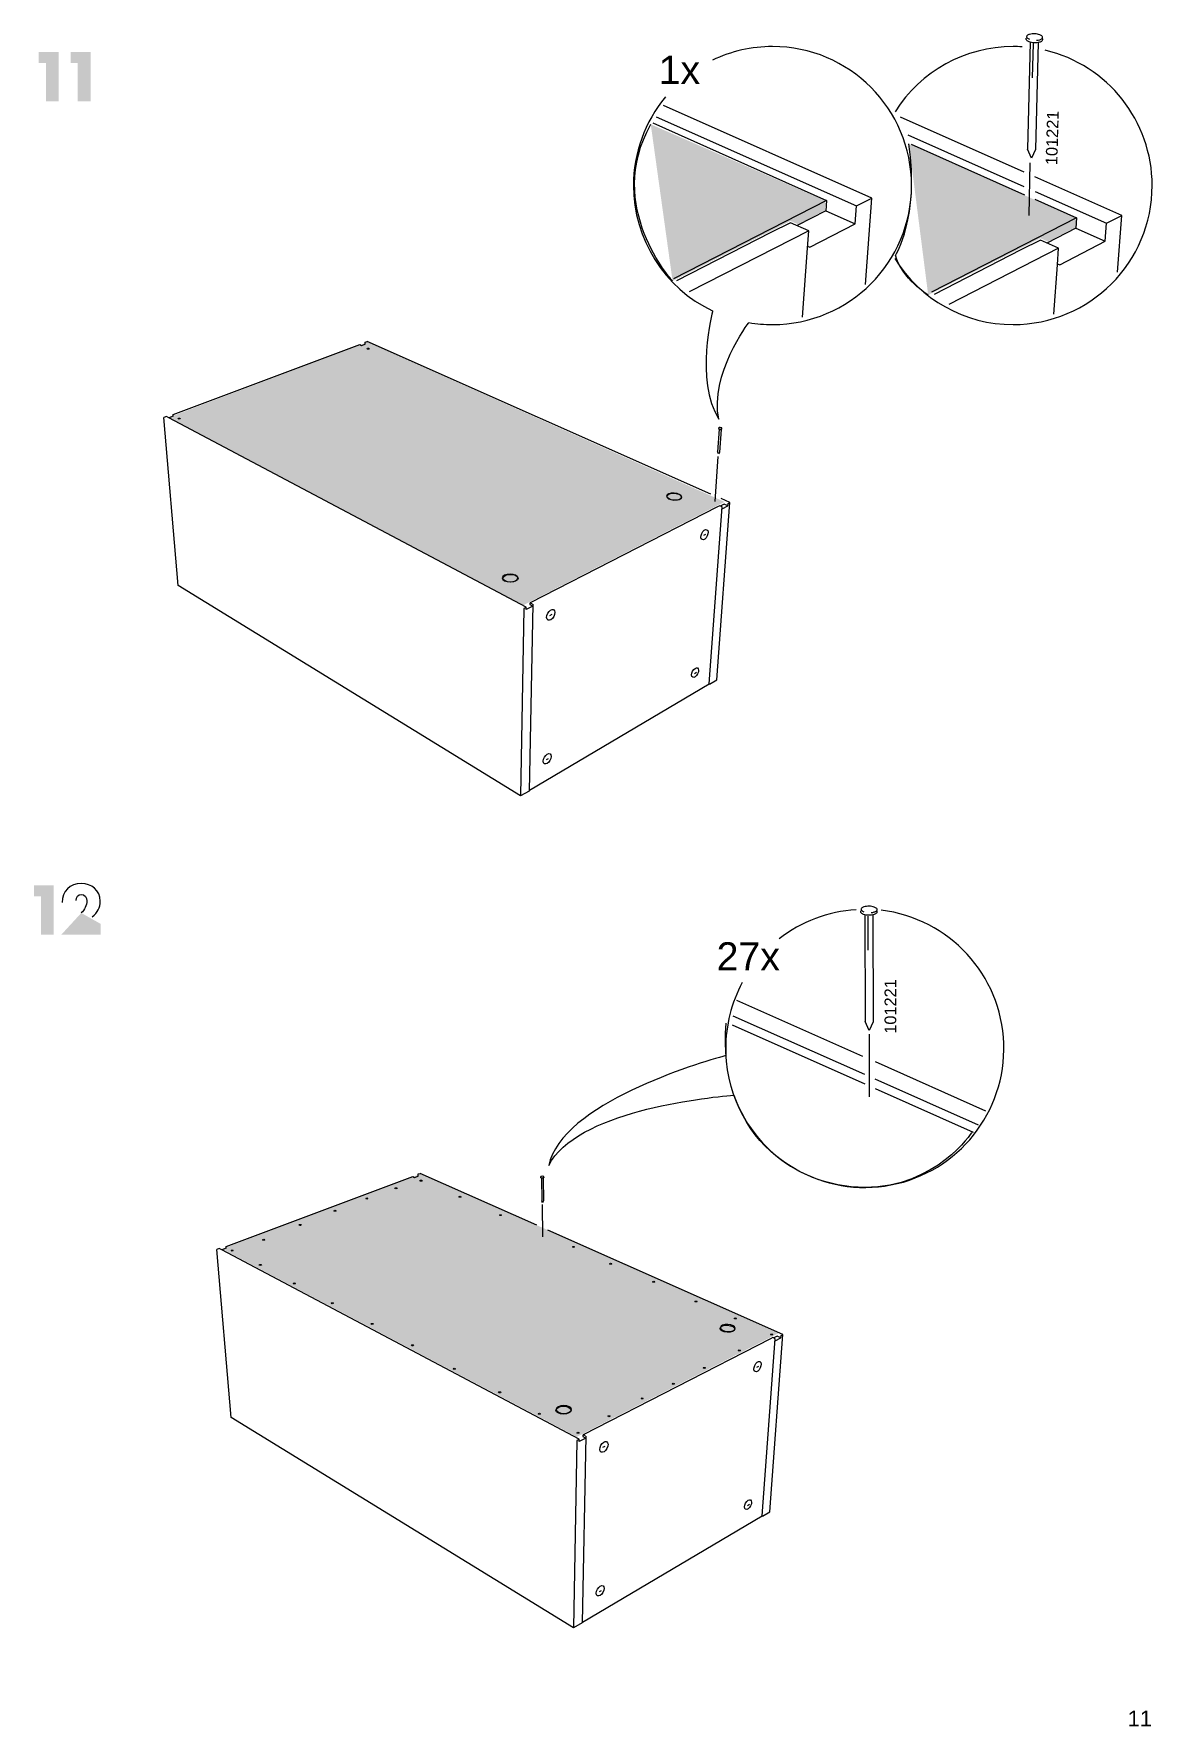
# Model space of a CAD drawing. Header units: metres. Extents: x -8.4 to 7.9, y -3.9 to 2.
# Drawn here: x 1.02 to 1.784, y -1.465 to -0.31 of the extents above; entities that cross this region are included whole.
import ezdxf

# ---------------------------------------------------------------- set-up
doc = ezdxf.new("R2010")
doc.units = ezdxf.units.M
doc.header["$MEASUREMENT"] = 0
doc.layers.add('PDF9_Geometry_Num_Penna__2', color=7, linetype='Continuous', lineweight=18, true_color=0xc6c8ca)
doc.layers.add('PDF9_Solid Fills_Num_Penna__2', color=7, linetype='Continuous', lineweight=18, true_color=0xc6c8ca)
doc.layers.add('PDF9_Geometry_Num_Penna__7', color=7, linetype='Continuous', lineweight=18)
doc.layers.add('PDF9_Text_Num_Penna__7', color=7, linetype='Continuous', lineweight=18)
doc.styles.add('GENERATED_STYLE_2', font='')
doc.styles.get('GENERATED_STYLE_2').set_extended_font_data('Arial')

msp = doc.modelspace()

# ---------------------------------------------------------------- hatches: boundary and pattern name
at = {"layer": 'PDF9_Geometry_Num_Penna__2', "linetype": 'Continuous', "lineweight": 18, "true_color": 0xc6c8ca}
for points in [[(1.4413, -0.3713), (1.4562, -0.4783), (1.5367, -0.4373), (1.542, -0.4396), (1.5604, -0.4299), (1.5605, -0.4235)], [(1.6176, -0.3846), (1.6308, -0.4879), (1.7074, -0.4491), (1.7126, -0.4514), (1.7314, -0.4417), (1.7316, -0.4353)]]:
    msp.add_hatch(color=9, dxfattribs=at).paths.add_polyline_path(points)
at = {"layer": 'PDF9_Geometry_Num_Penna__7', "linetype": 'Continuous', "lineweight": 18}
for points in [[(1.0282, -0.3294), (1.0282, -0.3557), (1.0369, -0.3557), (1.0369, -0.322), (1.0233, -0.322), (1.0233, -0.3294)], [(1.0499, -0.3294), (1.0499, -0.3557), (1.0586, -0.3557), (1.0586, -0.322), (1.045, -0.322), (1.045, -0.3294)], [(1.0247, -0.8986), (1.0247, -0.9249), (1.0335, -0.9249), (1.0335, -0.8912), (1.0199, -0.8912), (1.0199, -0.8986)], [(1.0487, -0.9014, 0.044251), (1.0488, -0.9028)], [(1.0523, -0.91), (1.0386, -0.9249), (1.0656, -0.9249), (1.0656, -0.9175)]]:
    msp.add_hatch(color=7, dxfattribs=at).paths.add_polyline_path(points)
at = {"layer": 'PDF9_Solid Fills_Num_Penna__2', "linetype": 'Continuous', "lineweight": 18, "true_color": 0xc6c8ca}
for points in [[(1.4917, -0.6292), (1.354, -0.6999), (1.1118, -0.5716), (1.2478, -0.5201)], [(1.5285, -1.1971), (1.3908, -1.2678), (1.1485, -1.1395), (1.2846, -1.088)]]:
    msp.add_hatch(color=9, dxfattribs=at).paths.add_polyline_path(points)

# ---------------------------------------------------------------- linework, layer by layer
at = {"layer": 'PDF9_Geometry_Num_Penna__7', "color": 7, "linetype": 'Continuous', "lineweight": 18, "flags": 128}
for points in [[(1.7048, -0.3139, 0.047251), (1.707, -0.3136, 0.115176), (1.7087, -0.3127, 0.428253), (1.7087, -0.3113, 0.114664), (1.7071, -0.3102, 0.077228), (1.7036, -0.3095, 0.078394), (1.7, -0.3099, 0.116333), (1.6983, -0.3108, 0.203711), (1.698, -0.3115)], [(1.5083, -0.5067, 0.042784), (1.5245, -0.5081, 0.999997), (1.5245, -0.3182, 0.112865), (1.4834, -0.3275)], [(1.608, -0.463, 0.260396), (1.6888, -0.5081, 0.414212), (1.7838, -0.4131, 0.347551), (1.7107, -0.3207)], [(1.6949, -0.3184, 0.015694), (1.6888, -0.3182, 0.258331), (1.6083, -0.3627)], [(1.7088, -0.313), (1.7088, -0.3137, -0.208328), (1.7085, -0.3144, -0.114862), (1.7068, -0.3153, -0.078737), (1.7033, -0.3157, -0.077348), (1.6997, -0.315, -0.113325), (1.6981, -0.314, -0.20193), (1.6978, -0.3133), (1.6978, -0.3125)], [(1.4513, -0.3526, 0.175148), (1.4295, -0.4131, 0.288706), (1.4835, -0.4988)], [(1.4899, -0.5789, 0.109908), (1.4896, -0.5786, 0.156412), (1.488, -0.5785, 0.120228), (1.4877, -0.5787)], [(1.4879, -0.5796, 0.156679), (1.4895, -0.5797, 0.116318), (1.4898, -0.5795)], [(1.489, -0.5794, 0.048041), (1.4895, -0.5793, 0.116915), (1.4899, -0.5792)], [(1.5958, -0.9087), (1.5958, -0.9095, -0.207079), (1.5955, -0.9101, -0.115841), (1.5939, -0.9111, -0.07838), (1.5903, -0.9116, -0.077398), (1.5867, -0.911, -0.113182), (1.5851, -0.91, -0.200777), (1.5848, -0.9093), (1.5848, -0.9086)], [(1.5919, -0.9098, 0.04751), (1.594, -0.9093, 0.116437), (1.5957, -0.9084, 0.426561), (1.5957, -0.907, 0.114555), (1.594, -0.906, 0.077598), (1.5905, -0.9054, 0.078086), (1.5869, -0.9059, 0.117368), (1.5852, -0.9069, 0.427764), (1.5853, -0.9082, 0.114025), (1.5869, -0.9092)], [(1.5038, -0.9576, 0.124426), (1.4925, -1.0025, 0.012638), (1.4926, -1.0074)], [(1.3675, -1.0908, 0.046246), (1.368, -1.0907, 0.115836), (1.3683, -1.0905, 0.428897), (1.3683, -1.0902, 0.116484), (1.368, -1.09, 0.157316), (1.3664, -1.09, 0.118803), (1.3661, -1.0902, 0.202298), (1.366, -1.0903)], [(1.3683, -1.0905), (1.3683, -1.0907, -0.222376), (1.3683, -1.0908, -0.116001), (1.3679, -1.091, -0.15952), (1.3664, -1.091, -0.115722), (1.3661, -1.0908)]]:
    msp.add_lwpolyline(points, format="xyb", dxfattribs=at)
for points in [[(1.7005, -0.3153), (1.6987, -0.3882)], [(1.7025, -0.3162), (1.7019, -0.3395)], [(1.706, -0.3155), (1.7042, -0.3884)], [(1.4451, -0.3661), (1.5819, -0.427)], [(1.5879, -0.4807), (1.5923, -0.4217), (1.4501, -0.3585)], [(1.6963, -0.4039), (1.612, -0.3665)], [(1.4427, -0.3704), (1.5614, -0.4233)], [(1.617, -0.3785), (1.6962, -0.4138)], [(1.6191, -0.3848), (1.6966, -0.4194)], [(1.7013, -0.3944), (1.6987, -0.3882)], [(1.7042, -0.3884), (1.7013, -0.3944)], [(1.6998, -0.4337), (1.7004, -0.3976)], [(1.7631, -0.4336), (1.7037, -0.4072)], [(1.5614, -0.4233), (1.4569, -0.4768)], [(1.5614, -0.4233), (1.5609, -0.4303), (1.581, -0.4393)], [(1.581, -0.4393), (1.5819, -0.427)], [(1.5819, -0.427), (1.5923, -0.4217)], [(1.7036, -0.4225), (1.7322, -0.4352)], [(1.7038, -0.4171), (1.7527, -0.4389)], [(1.5368, -0.4385), (1.5234, -0.4452)], [(1.5492, -0.444), (1.5368, -0.4385)], [(1.5609, -0.4303), (1.5412, -0.4405)], [(1.7322, -0.4352), (1.633, -0.486)], [(1.7322, -0.4352), (1.7317, -0.4422), (1.7518, -0.4512)], [(1.7518, -0.4512), (1.7527, -0.4389)], [(1.7527, -0.4389), (1.7631, -0.4336)], [(1.7602, -0.4724), (1.7631, -0.4336)], [(1.5234, -0.4452), (1.4589, -0.4783)], [(1.5492, -0.444), (1.4676, -0.4858)], [(1.5483, -0.4558), (1.5492, -0.444)], [(1.5499, -0.4553), (1.581, -0.4393)], [(1.7075, -0.4504), (1.6942, -0.4571)], [(1.7199, -0.4559), (1.7075, -0.4504)], [(1.7317, -0.4422), (1.7119, -0.4524)], [(1.5449, -0.5031), (1.5483, -0.4558)], [(1.5484, -0.4546), (1.5499, -0.4553)], [(1.6942, -0.4571), (1.635, -0.4875)], [(1.7199, -0.4559), (1.6449, -0.4944)], [(1.7191, -0.4674), (1.7199, -0.4559)], [(1.7207, -0.4672), (1.7518, -0.4512)], [(1.7167, -0.5011), (1.7191, -0.4674)], [(1.7192, -0.4665), (1.7207, -0.4672)], [(1.2437, -0.5224), (1.2463, -0.5214), (1.2463, -0.5201)], [(1.2463, -0.5201), (1.2475, -0.5196)], [(1.4823, -0.6239), (1.2475, -0.5196)], [(1.115, -0.5696), (1.2425, -0.5218), (1.2437, -0.5223)], [(1.1104, -0.5709), (1.1088, -0.5715)], [(1.1184, -0.6864), (1.1088, -0.5715)], [(1.3561, -0.7012), (1.112, -0.5718), (1.1104, -0.5709)], [(1.115, -0.5707), (1.112, -0.5718)], [(1.1151, -0.5706), (1.115, -0.5696)], [(1.4881, -0.5796), (1.487, -0.5951)], [(1.4876, -0.579), (1.4876, -0.5792)], [(1.4893, -0.5797), (1.4882, -0.5952)], [(1.4899, -0.5792), (1.4899, -0.5794)], [(1.4854, -0.6289), (1.4874, -0.5982)], [(1.4875, -0.5964), (1.487, -0.5951)], [(1.4882, -0.5952), (1.4875, -0.5964)], [(1.4868, -0.6326), (1.3589, -0.6981)], [(1.4811, -0.7535), (1.4814, -0.7537), (1.4864, -0.7508), (1.4954, -0.6297)], [(1.4813, -0.7534), (1.49, -0.6325)], [(1.4885, -0.6318), (1.4868, -0.6326)], [(1.49, -0.6325), (1.4885, -0.6318)], [(1.494, -0.6319), (1.4915, -0.6308), (1.4892, -0.632)], [(1.4954, -0.6297), (1.4893, -0.627)], [(1.4899, -0.6338), (1.4901, -0.6339)], [(1.4901, -0.6339), (1.494, -0.6319)], [(1.494, -0.6319), (1.4941, -0.6304)], [(1.4941, -0.6304), (1.4954, -0.6297)], [(1.4775, -0.652), (1.4789, -0.6513)], [(1.3524, -0.8301), (1.1184, -0.6864)], [(1.3545, -0.702), (1.3524, -0.8301)], [(1.3561, -0.7012), (1.3545, -0.702)], [(1.3586, -0.6993), (1.3607, -0.7004), (1.3561, -0.7028), (1.3561, -0.7012)], [(1.3607, -0.6991), (1.3582, -0.8267)], [(1.3605, -0.699), (1.3589, -0.6981)], [(1.3589, -0.6992), (1.3589, -0.6981)], [(1.3724, -0.7068), (1.3739, -0.706)], [(1.4712, -0.7464), (1.4726, -0.7456)], [(1.3585, -0.8261), (1.4813, -0.7534)], [(1.3701, -0.8052), (1.3715, -0.8044)], [(1.3582, -0.8267), (1.3524, -0.8301)], [(1.5876, -0.9113), (1.5878, -0.9842)], [(1.5896, -0.9121), (1.5896, -0.9354)], [(1.5931, -0.9113), (1.5933, -0.9843)], [(1.5862, -1.008), (1.5, -0.9697)], [(1.4973, -0.9802), (1.5872, -1.0202)], [(1.497, -0.9865), (1.5875, -1.0268)], [(1.5906, -0.9903), (1.5878, -0.9842)], [(1.5933, -0.9843), (1.5906, -0.9903)], [(1.5908, -1.0356), (1.5908, -0.9929)], [(1.6702, -1.0453), (1.5948, -1.0118)], [(1.5943, -1.0233), (1.6649, -1.0548)], [(1.5945, -1.0299), (1.6616, -1.0598)], [(1.1512, -1.1379), (1.2787, -1.0901), (1.2799, -1.0906)], [(1.2799, -1.0907), (1.2825, -1.0897), (1.2825, -1.0883)], [(1.2825, -1.0883), (1.2837, -1.0879)], [(1.3635, -1.1233), (1.2837, -1.0879)], [(1.366, -1.0905), (1.366, -1.0907)], [(1.3666, -1.0911), (1.3668, -1.1066)], [(1.3678, -1.0911), (1.368, -1.1066)], [(1.3674, -1.1079), (1.3668, -1.1066)], [(1.3676, -1.1313), (1.3674, -1.1092)], [(1.368, -1.1066), (1.3674, -1.1079)], [(1.5316, -1.198), (1.371, -1.1267)], [(1.1466, -1.1392), (1.145, -1.1398)], [(1.1546, -1.2547), (1.145, -1.1398)], [(1.1482, -1.1401), (1.1466, -1.1392)], [(1.1512, -1.139), (1.1482, -1.1401)], [(1.3923, -1.2695), (1.1482, -1.1401)], [(1.1513, -1.1389), (1.1512, -1.1379)], [(1.523, -1.2009), (1.3951, -1.2664)], [(1.5173, -1.3218), (1.5176, -1.322), (1.5226, -1.3191), (1.5316, -1.198)], [(1.5175, -1.3217), (1.5262, -1.2008)], [(1.5247, -1.2001), (1.523, -1.2009)], [(1.5262, -1.2008), (1.5247, -1.2001)], [(1.5302, -1.2002), (1.5277, -1.1991), (1.5254, -1.2003)], [(1.5261, -1.2021), (1.5263, -1.2022)], [(1.5263, -1.2022), (1.5302, -1.2002)], [(1.5302, -1.2002), (1.5303, -1.1987)], [(1.5303, -1.1987), (1.5316, -1.198)], [(1.5137, -1.2203), (1.5151, -1.2195)], [(1.3886, -1.3984), (1.1546, -1.2547)], [(1.3907, -1.2703), (1.3886, -1.3984)], [(1.3923, -1.2695), (1.3907, -1.2703)], [(1.3948, -1.2676), (1.3969, -1.2687), (1.3923, -1.2711), (1.3923, -1.2695)], [(1.3969, -1.2674), (1.3944, -1.395)], [(1.3967, -1.2672), (1.3951, -1.2664)], [(1.3951, -1.2675), (1.3951, -1.2664)], [(1.4086, -1.275), (1.4101, -1.2743)], [(1.5074, -1.3147), (1.5088, -1.3139)], [(1.3947, -1.3944), (1.5175, -1.3217)], [(1.4063, -1.3735), (1.4077, -1.3727)], [(1.3944, -1.395), (1.3886, -1.3984)]]:
    msp.add_lwpolyline(points, dxfattribs=at)
at = {"layer": 'PDF9_Geometry_Num_Penna__7', "color": 7, "linetype": 'Continuous', "lineweight": 18}
for centre, radius, start, end in [((1.7014, -0.3092), 0.00427, 224.1835, 250.1377), ((1.4884, -0.5783), 0.000952, 221.9384, 246.7435), ((1.5875, -1.0025), 0.095, 199.6398, 83.2487), ((1.5873, -1.0021), 0.0945, 93.4624, 128.1133), ((1.3667, -1.0898), 0.000926, 226.8473, 252.3697)]:
    msp.add_arc(centre, radius, start, end, dxfattribs=at)
for centre, major_axis, ratio in [((1.478, -0.6516), (0.00161, 0.00341), 0.545386), ((1.373, -0.7064), (0.00188, 0.00357), 0.586095), ((1.4716, -0.7458), (0.00167, 0.00321), 0.52628), ((1.3706, -0.8047), (0.00194, 0.00336), 0.557272), ((1.5142, -1.2199), (0.00161, 0.00341), 0.545176), ((1.4093, -1.2747), (0.00188, 0.00357), 0.586501), ((1.5078, -1.3141), (0.00167, 0.00321), 0.525841), ((1.4068, -1.373), (0.00194, 0.00336), 0.557246)]:
    msp.add_ellipse(centre, major_axis=major_axis, ratio=ratio, dxfattribs=at)
for points in [[(1.698, -0.3115), (1.698, -0.3118), (1.6981, -0.312), (1.6983, -0.3122)], [(1.4562, -0.4783), (1.4562, -0.4783), (1.4097, -0.4277), (1.4413, -0.3713)], [(1.6085, -0.4607), (1.6085, -0.4607), (1.625, -0.4351), (1.6176, -0.3846)], [(1.6308, -0.4879), (1.6308, -0.4879), (1.6126, -0.4767), (1.6085, -0.4607)], [(1.4835, -0.4988), (1.4835, -0.4988), (1.471, -0.5462), (1.4878, -0.5728)], [(1.4878, -0.5728), (1.4814, -0.5425), (1.5083, -0.5067), (1.5083, -0.5067)], [(1.2475, -0.5246), (1.2475, -0.5244), (1.2478, -0.5242), (1.2482, -0.5242)], [(1.2482, -0.5249), (1.2478, -0.5249), (1.2475, -0.5248), (1.2475, -0.5246)], [(1.2482, -0.5242), (1.2486, -0.5242), (1.249, -0.5244), (1.249, -0.5246)], [(1.249, -0.5246), (1.249, -0.5248), (1.2486, -0.5249), (1.2482, -0.5249)], [(1.1184, -0.5724), (1.1184, -0.5722), (1.1187, -0.572), (1.1191, -0.572)], [(1.1191, -0.5727), (1.1187, -0.5727), (1.1184, -0.5725), (1.1184, -0.5724)], [(1.1191, -0.572), (1.1195, -0.572), (1.1199, -0.5722), (1.1199, -0.5724)], [(1.1199, -0.5724), (1.1199, -0.5725), (1.1195, -0.5727), (1.1191, -0.5727)], [(1.4877, -0.5787), (1.4877, -0.5787), (1.4876, -0.5788), (1.4876, -0.5788)], [(1.4876, -0.5788), (1.4877, -0.5788), (1.4876, -0.579), (1.4877, -0.579)], [(1.4876, -0.5792), (1.4876, -0.5792), (1.4876, -0.5793), (1.4876, -0.5793)], [(1.4876, -0.5793), (1.4877, -0.5793), (1.4878, -0.5795), (1.4879, -0.5796)], [(1.4899, -0.579), (1.49, -0.579), (1.4898, -0.5789), (1.4899, -0.5789)], [(1.4898, -0.5795), (1.4899, -0.5795), (1.4898, -0.5794), (1.4899, -0.5794)], [(1.4899, -0.5792), (1.4899, -0.5792), (1.4899, -0.579), (1.4899, -0.579)], [(1.4573, -0.6232), (1.4545, -0.623), (1.4522, -0.6239), (1.4521, -0.6253)], [(1.4524, -0.6254), (1.4525, -0.6241), (1.4548, -0.6231), (1.4576, -0.6233)], [(1.4622, -0.6259), (1.4622, -0.6245), (1.4601, -0.6233), (1.4573, -0.6232)], [(1.4576, -0.6233), (1.4603, -0.6235), (1.4625, -0.6247), (1.4624, -0.626)], [(1.4521, -0.6253), (1.452, -0.6266), (1.4542, -0.6278), (1.457, -0.628)], [(1.4573, -0.6281), (1.4545, -0.6279), (1.4523, -0.6267), (1.4524, -0.6254)], [(1.457, -0.628), (1.4598, -0.6281), (1.4621, -0.6272), (1.4622, -0.6259)], [(1.4624, -0.626), (1.4624, -0.6273), (1.4601, -0.6283), (1.4573, -0.6281)], [(1.3452, -0.6786), (1.3423, -0.6786), (1.3399, -0.6798), (1.3399, -0.6812)], [(1.3399, -0.6812), (1.3399, -0.6827), (1.3423, -0.6839), (1.3452, -0.6839)], [(1.3402, -0.6814), (1.3402, -0.6799), (1.3426, -0.6787), (1.3455, -0.6787)], [(1.3455, -0.684), (1.3426, -0.684), (1.3402, -0.6828), (1.3402, -0.6814)], [(1.3505, -0.6812), (1.3505, -0.6798), (1.3481, -0.6786), (1.3452, -0.6786)], [(1.3452, -0.6839), (1.3481, -0.6839), (1.3505, -0.6827), (1.3505, -0.6812)], [(1.3455, -0.6787), (1.3484, -0.6787), (1.3508, -0.6799), (1.3508, -0.6814)], [(1.3508, -0.6814), (1.3508, -0.6828), (1.3484, -0.684), (1.3455, -0.684)], [(1.0523, -0.8899), (1.0443, -0.8899), (1.0394, -0.8951), (1.0392, -0.9028)], [(1.0653, -0.9019), (1.0653, -0.8945), (1.0593, -0.8899), (1.0523, -0.8899)], [(1.0487, -0.9014), (1.0487, -0.8991), (1.05, -0.8973), (1.0523, -0.8973)], [(1.0523, -0.8973), (1.0547, -0.8973), (1.0562, -0.8995), (1.0562, -0.9017)], [(1.0562, -0.9017), (1.0562, -0.9048), (1.0543, -0.9078), (1.0523, -0.91)], [(1.0598, -0.9126), (1.0633, -0.9095), (1.0653, -0.9067), (1.0653, -0.9019)], [(1.5875, -1.0975), (1.5386, -1.0975), (1.486, -1.0588), (1.4929, -0.9853)], [(1.4926, -1.0074), (1.4737, -1.0126), (1.3803, -1.0403), (1.3716, -1.0825)], [(1.3716, -1.0825), (1.3899, -1.0459), (1.4768, -1.0363), (1.498, -1.0344)], [(1.6607, -1.0598), (1.6607, -1.0598), (1.6363, -1.0975), (1.5875, -1.0975)], [(1.2665, -1.0981), (1.2665, -1.0979), (1.2668, -1.0977), (1.2672, -1.0977)], [(1.2672, -1.0984), (1.2668, -1.0984), (1.2665, -1.0982), (1.2665, -1.0981)], [(1.2672, -1.0977), (1.2676, -1.0977), (1.268, -1.0979), (1.268, -1.0981)], [(1.268, -1.0981), (1.268, -1.0982), (1.2676, -1.0984), (1.2672, -1.0984)], [(1.2837, -1.0929), (1.2837, -1.0927), (1.284, -1.0925), (1.2844, -1.0925)], [(1.2844, -1.0932), (1.284, -1.0932), (1.2837, -1.0931), (1.2837, -1.0929)], [(1.2844, -1.0925), (1.2848, -1.0925), (1.2852, -1.0927), (1.2852, -1.0929)], [(1.2852, -1.0929), (1.2852, -1.0931), (1.2848, -1.0932), (1.2844, -1.0932)], [(1.366, -1.0903), (1.3661, -1.0903), (1.366, -1.0905), (1.3661, -1.0905)], [(1.366, -1.0907), (1.3661, -1.0907), (1.366, -1.0908), (1.3661, -1.0908)], [(1.2466, -1.1051), (1.2466, -1.1049), (1.2469, -1.1047), (1.2473, -1.1047)], [(1.2473, -1.1054), (1.2469, -1.1054), (1.2466, -1.1052), (1.2466, -1.1051)], [(1.2473, -1.1047), (1.2477, -1.1047), (1.2481, -1.1049), (1.2481, -1.1051)], [(1.2481, -1.1051), (1.2481, -1.1052), (1.2477, -1.1054), (1.2473, -1.1054)], [(1.3103, -1.1039), (1.3103, -1.1037), (1.3107, -1.1035), (1.3111, -1.1035)], [(1.3111, -1.1042), (1.3107, -1.1042), (1.3103, -1.1041), (1.3103, -1.1039)], [(1.3111, -1.1035), (1.3115, -1.1035), (1.3119, -1.1037), (1.3119, -1.1039)], [(1.3119, -1.1039), (1.3119, -1.1041), (1.3115, -1.1042), (1.3111, -1.1042)], [(1.2249, -1.1135), (1.2249, -1.1133), (1.2252, -1.1131), (1.2256, -1.1131)], [(1.2256, -1.1138), (1.2252, -1.1138), (1.2249, -1.1137), (1.2249, -1.1135)], [(1.2256, -1.1131), (1.2261, -1.1131), (1.2264, -1.1133), (1.2264, -1.1135)], [(1.2264, -1.1135), (1.2264, -1.1137), (1.2261, -1.1138), (1.2256, -1.1138)], [(1.3379, -1.1164), (1.3379, -1.1162), (1.3382, -1.1161), (1.3387, -1.1161)], [(1.3387, -1.1167), (1.3382, -1.1167), (1.3379, -1.1166), (1.3379, -1.1164)], [(1.3387, -1.1161), (1.3391, -1.1161), (1.3394, -1.1162), (1.3394, -1.1164)], [(1.3394, -1.1164), (1.3394, -1.1166), (1.3391, -1.1167), (1.3387, -1.1167)], [(1.2011, -1.1231), (1.2011, -1.123), (1.2014, -1.1228), (1.2018, -1.1228)], [(1.2018, -1.1235), (1.2014, -1.1235), (1.2011, -1.1233), (1.2011, -1.1231)], [(1.2018, -1.1228), (1.2022, -1.1228), (1.2026, -1.123), (1.2026, -1.1231)], [(1.2026, -1.1231), (1.2026, -1.1233), (1.2022, -1.1235), (1.2018, -1.1235)], [(1.1546, -1.1406), (1.1546, -1.1405), (1.1549, -1.1403), (1.1553, -1.1403)], [(1.1553, -1.141), (1.1549, -1.141), (1.1546, -1.1408), (1.1546, -1.1406)], [(1.1553, -1.1403), (1.1557, -1.1403), (1.1561, -1.1405), (1.1561, -1.1406)], [(1.1561, -1.1406), (1.1561, -1.1408), (1.1557, -1.141), (1.1553, -1.141)], [(1.1761, -1.1332), (1.1761, -1.133), (1.1764, -1.1329), (1.1769, -1.1329)], [(1.1769, -1.1335), (1.1764, -1.1335), (1.1761, -1.1334), (1.1761, -1.1332)], [(1.1769, -1.1329), (1.1773, -1.1329), (1.1776, -1.133), (1.1776, -1.1332)], [(1.1776, -1.1332), (1.1776, -1.1334), (1.1773, -1.1335), (1.1769, -1.1335)], [(1.3878, -1.1381), (1.3878, -1.138), (1.3881, -1.1378), (1.3885, -1.1378)], [(1.3885, -1.1385), (1.3881, -1.1385), (1.3878, -1.1383), (1.3878, -1.1381)], [(1.3885, -1.1378), (1.3889, -1.1378), (1.3893, -1.138), (1.3893, -1.1381)], [(1.3893, -1.1381), (1.3893, -1.1383), (1.3889, -1.1385), (1.3885, -1.1385)], [(1.1739, -1.1505), (1.1739, -1.1503), (1.1743, -1.1501), (1.1747, -1.1501)], [(1.1747, -1.1508), (1.1743, -1.1508), (1.1739, -1.1506), (1.1739, -1.1505)], [(1.1747, -1.1501), (1.1751, -1.1501), (1.1755, -1.1503), (1.1755, -1.1505)], [(1.1755, -1.1505), (1.1755, -1.1506), (1.1751, -1.1508), (1.1747, -1.1508)], [(1.4131, -1.1496), (1.4131, -1.1495), (1.4134, -1.1493), (1.4138, -1.1493)], [(1.4138, -1.15), (1.4134, -1.15), (1.4131, -1.1498), (1.4131, -1.1496)], [(1.4138, -1.1493), (1.4143, -1.1493), (1.4146, -1.1495), (1.4146, -1.1496)], [(1.4146, -1.1496), (1.4146, -1.1498), (1.4143, -1.15), (1.4138, -1.15)], [(1.1971, -1.1631), (1.1971, -1.1629), (1.1975, -1.1627), (1.1979, -1.1627)], [(1.1979, -1.1634), (1.1975, -1.1634), (1.1971, -1.1633), (1.1971, -1.1631)], [(1.1979, -1.1627), (1.1983, -1.1627), (1.1987, -1.1629), (1.1987, -1.1631)], [(1.1987, -1.1631), (1.1987, -1.1633), (1.1983, -1.1634), (1.1979, -1.1634)], [(1.4425, -1.162), (1.4425, -1.1618), (1.4428, -1.1616), (1.4433, -1.1616)], [(1.4433, -1.1623), (1.4428, -1.1623), (1.4425, -1.1622), (1.4425, -1.162)], [(1.4433, -1.1616), (1.4437, -1.1616), (1.444, -1.1618), (1.444, -1.162)], [(1.444, -1.162), (1.444, -1.1622), (1.4437, -1.1623), (1.4433, -1.1623)], [(1.223, -1.1765), (1.223, -1.1763), (1.2233, -1.1762), (1.2237, -1.1762)], [(1.2237, -1.1769), (1.2233, -1.1769), (1.223, -1.1767), (1.223, -1.1765)], [(1.2237, -1.1762), (1.2241, -1.1762), (1.2245, -1.1763), (1.2245, -1.1765)], [(1.2245, -1.1765), (1.2245, -1.1767), (1.2241, -1.1769), (1.2237, -1.1769)], [(1.4715, -1.1754), (1.4715, -1.1752), (1.4719, -1.1751), (1.4723, -1.1751)], [(1.4723, -1.1757), (1.4719, -1.1757), (1.4715, -1.1756), (1.4715, -1.1754)], [(1.4723, -1.1751), (1.4727, -1.1751), (1.4731, -1.1752), (1.4731, -1.1754)], [(1.4731, -1.1754), (1.4731, -1.1756), (1.4727, -1.1757), (1.4723, -1.1757)], [(1.2502, -1.1908), (1.2502, -1.1906), (1.2506, -1.1904), (1.251, -1.1904)], [(1.251, -1.1904), (1.2514, -1.1904), (1.2518, -1.1906), (1.2518, -1.1908)], [(1.4984, -1.1869), (1.4984, -1.1867), (1.4987, -1.1866), (1.4991, -1.1866)], [(1.4991, -1.1872), (1.4987, -1.1872), (1.4984, -1.1871), (1.4984, -1.1869)], [(1.4991, -1.1866), (1.4995, -1.1866), (1.4999, -1.1867), (1.4999, -1.1869)], [(1.4999, -1.1869), (1.4999, -1.1871), (1.4995, -1.1872), (1.4991, -1.1872)], [(1.251, -1.1911), (1.2506, -1.1911), (1.2502, -1.1909), (1.2502, -1.1908)], [(1.2518, -1.1908), (1.2518, -1.1909), (1.2514, -1.1911), (1.251, -1.1911)], [(1.4935, -1.1964), (1.4907, -1.1962), (1.4885, -1.195), (1.4886, -1.1937)], [(1.4886, -1.1937), (1.4887, -1.1924), (1.491, -1.1914), (1.4938, -1.1916)], [(1.4889, -1.1932), (1.4888, -1.1945), (1.491, -1.1957), (1.4937, -1.1959)], [(1.494, -1.1911), (1.4912, -1.1909), (1.4889, -1.1918), (1.4889, -1.1932)], [(1.4987, -1.1943), (1.4986, -1.1956), (1.4963, -1.1965), (1.4935, -1.1964)], [(1.4937, -1.1959), (1.4965, -1.196), (1.4988, -1.1951), (1.4989, -1.1938)], [(1.4938, -1.1916), (1.4965, -1.1918), (1.4987, -1.193), (1.4987, -1.1943)], [(1.4989, -1.1938), (1.499, -1.1924), (1.4968, -1.1912), (1.494, -1.1911)], [(1.5231, -1.1979), (1.5231, -1.1977), (1.5235, -1.1976), (1.5239, -1.1976)], [(1.5239, -1.1982), (1.5235, -1.1982), (1.5231, -1.1981), (1.5231, -1.1979)], [(1.5239, -1.1976), (1.5243, -1.1976), (1.5246, -1.1977), (1.5246, -1.1979)], [(1.5246, -1.1979), (1.5246, -1.1981), (1.5243, -1.1982), (1.5239, -1.1982)], [(1.2778, -1.2053), (1.2778, -1.2051), (1.2782, -1.205), (1.2786, -1.205)], [(1.2786, -1.2057), (1.2782, -1.2057), (1.2778, -1.2055), (1.2778, -1.2053)], [(1.2786, -1.205), (1.279, -1.205), (1.2793, -1.2051), (1.2793, -1.2053)], [(1.2793, -1.2053), (1.2793, -1.2055), (1.279, -1.2057), (1.2786, -1.2057)], [(1.501, -1.2089), (1.501, -1.2087), (1.5013, -1.2085), (1.5017, -1.2085)], [(1.5017, -1.2092), (1.5013, -1.2092), (1.501, -1.2091), (1.501, -1.2089)], [(1.5017, -1.2085), (1.5021, -1.2085), (1.5025, -1.2087), (1.5025, -1.2089)], [(1.5025, -1.2089), (1.5025, -1.2091), (1.5021, -1.2092), (1.5017, -1.2092)], [(1.3064, -1.2213), (1.3064, -1.2211), (1.3067, -1.221), (1.3071, -1.221)], [(1.3071, -1.2216), (1.3067, -1.2216), (1.3064, -1.2215), (1.3064, -1.2213)], [(1.3071, -1.221), (1.3075, -1.221), (1.3079, -1.2211), (1.3079, -1.2213)], [(1.3079, -1.2213), (1.3079, -1.2215), (1.3075, -1.2216), (1.3071, -1.2216)], [(1.4771, -1.2208), (1.4771, -1.2206), (1.4775, -1.2205), (1.4779, -1.2205)], [(1.4779, -1.2211), (1.4775, -1.2211), (1.4771, -1.221), (1.4771, -1.2208)], [(1.4779, -1.2205), (1.4783, -1.2205), (1.4786, -1.2206), (1.4786, -1.2208)], [(1.4786, -1.2208), (1.4786, -1.221), (1.4783, -1.2211), (1.4779, -1.2211)], [(1.4559, -1.2316), (1.4559, -1.2314), (1.4562, -1.2312), (1.4567, -1.2312)], [(1.4567, -1.2319), (1.4562, -1.2319), (1.4559, -1.2317), (1.4559, -1.2316)], [(1.4567, -1.2312), (1.4571, -1.2312), (1.4574, -1.2314), (1.4574, -1.2316)], [(1.4574, -1.2316), (1.4574, -1.2317), (1.4571, -1.2319), (1.4567, -1.2319)], [(1.3374, -1.2374), (1.3374, -1.2372), (1.3377, -1.2371), (1.3381, -1.2371)], [(1.3381, -1.2378), (1.3377, -1.2378), (1.3374, -1.2376), (1.3374, -1.2374)], [(1.3381, -1.2371), (1.3386, -1.2371), (1.3389, -1.2372), (1.3389, -1.2374)], [(1.3389, -1.2374), (1.3389, -1.2376), (1.3386, -1.2378), (1.3381, -1.2378)], [(1.3764, -1.2497), (1.3764, -1.2482), (1.3788, -1.247), (1.3817, -1.247)], [(1.3819, -1.2465), (1.379, -1.2465), (1.3767, -1.2477), (1.3767, -1.2491)], [(1.3817, -1.247), (1.3846, -1.247), (1.387, -1.2482), (1.387, -1.2497)], [(1.3872, -1.2491), (1.3872, -1.2477), (1.3848, -1.2465), (1.3819, -1.2465)], [(1.4347, -1.2416), (1.4347, -1.2414), (1.435, -1.2413), (1.4354, -1.2413)], [(1.4354, -1.2419), (1.435, -1.2419), (1.4347, -1.2418), (1.4347, -1.2416)], [(1.4354, -1.2413), (1.4359, -1.2413), (1.4362, -1.2414), (1.4362, -1.2416)], [(1.4362, -1.2416), (1.4362, -1.2418), (1.4359, -1.2419), (1.4354, -1.2419)], [(1.3644, -1.2521), (1.3644, -1.2519), (1.3648, -1.2517), (1.3652, -1.2517)], [(1.3652, -1.2524), (1.3648, -1.2524), (1.3644, -1.2523), (1.3644, -1.2521)], [(1.3652, -1.2517), (1.3656, -1.2517), (1.366, -1.2519), (1.366, -1.2521)], [(1.366, -1.2521), (1.366, -1.2523), (1.3656, -1.2524), (1.3652, -1.2524)], [(1.3817, -1.2523), (1.3788, -1.2523), (1.3764, -1.2511), (1.3764, -1.2497)], [(1.3767, -1.2491), (1.3767, -1.2506), (1.379, -1.2518), (1.3819, -1.2518)], [(1.387, -1.2497), (1.387, -1.2511), (1.3846, -1.2523), (1.3817, -1.2523)], [(1.3819, -1.2518), (1.3848, -1.2518), (1.3872, -1.2506), (1.3872, -1.2491)], [(1.412, -1.2538), (1.412, -1.2536), (1.4123, -1.2535), (1.4127, -1.2535)], [(1.4127, -1.2541), (1.4123, -1.2541), (1.412, -1.254), (1.412, -1.2538)], [(1.4127, -1.2535), (1.4132, -1.2535), (1.4135, -1.2536), (1.4135, -1.2538)], [(1.4135, -1.2538), (1.4135, -1.254), (1.4132, -1.2541), (1.4127, -1.2541)], [(1.3907, -1.2651), (1.3907, -1.2649), (1.3911, -1.2647), (1.3915, -1.2647)], [(1.3915, -1.2654), (1.3911, -1.2654), (1.3907, -1.2653), (1.3907, -1.2651)], [(1.3915, -1.2647), (1.3919, -1.2647), (1.3923, -1.2649), (1.3923, -1.2651)], [(1.3923, -1.2651), (1.3923, -1.2653), (1.3919, -1.2654), (1.3915, -1.2654)]]:
    msp.add_open_spline(points, degree=3, dxfattribs=at)

# ---------------------------------------------------------------- texts
at = {"layer": 'PDF9_Text_Num_Penna__7', "color": 7, "linetype": 'Continuous', "lineweight": 18, "attachment_point": 7, "style": 'GENERATED_STYLE_2'}
for s, insert, char_height in [('\\A1;{\\pql;\\fArial|b0|i0|c0|p34;1x}', (1.4467, -0.3437), 0.019189), ('\\A1;{\\pql;\\fArial|b0|i0|c0|p34;27x}', (1.4863, -0.9492), 0.019189), ('\\A1;{\\pql;\\fArial|b0|i0|c0|p34;11}', (1.7671, -1.4655), 0.01066)]:
    msp.add_mtext(s, dxfattribs=dict(at, insert=insert, char_height=char_height))
at = {"layer": 'PDF9_Text_Num_Penna__7', "color": 7, "linetype": 'Continuous', "lineweight": 18, "char_height": 0.007995, "attachment_point": 7, "style": 'GENERATED_STYLE_2'}
for insert, rotation in [((1.7191, -0.3993), 88.3718), ((1.6091, -0.9925), 90)]:
    msp.add_mtext('\\A1;{\\pql;\\fArial|b0|i0|c0|p34;101221}', dxfattribs=dict(at, insert=insert, rotation=rotation))

doc.saveas('drawing.dxf')
